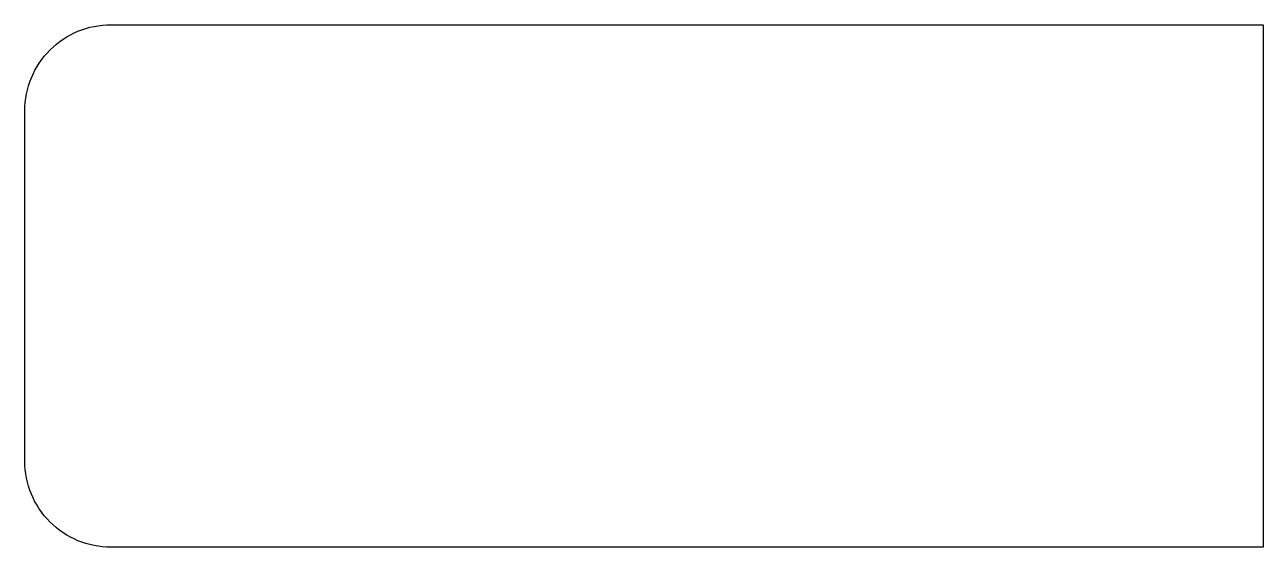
# Model space of a CAD drawing. Header units: millimetres. Extents: x 71.2 to 114.3, y 178.3 to 196.5.
import ezdxf

# ---------------------------------------------------------------- set-up
doc = ezdxf.new("R2010")
doc.units = ezdxf.units.MM

msp = doc.modelspace()

# ---------------------------------------------------------------- linework, layer by layer
msp.add_lwpolyline([(74.239, 196.46), (114.339, 196.46), (114.339, 178.26), (74.239, 178.26, -0.414214), (71.239, 181.26), (71.239, 193.46, -0.414214)], format="xyb", close=True)

doc.saveas('drawing.dxf')
